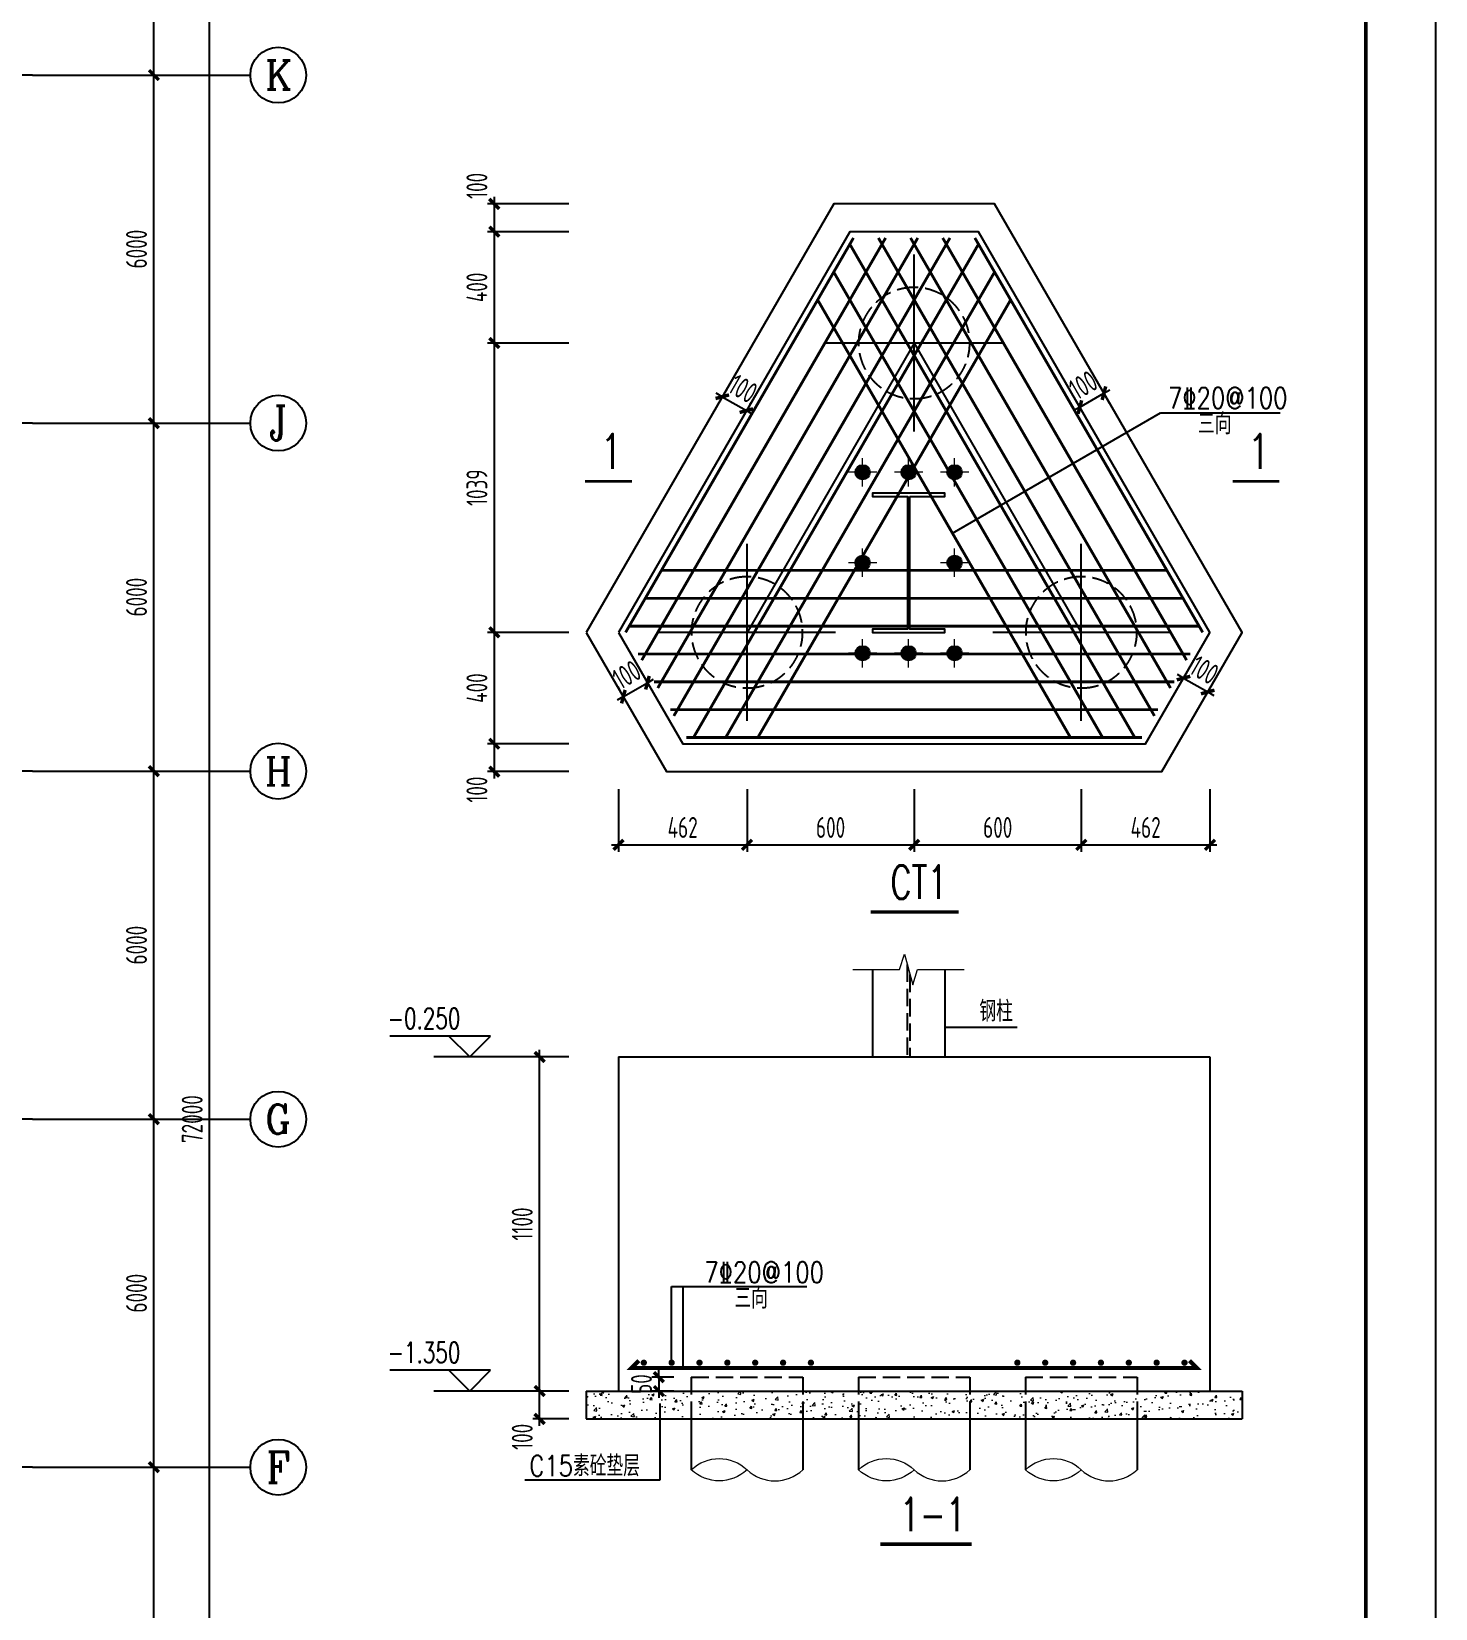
# Model space of a CAD drawing. Extents: x -1389621 to 57380, y -92505 to 283644.
# Drawn here: x -1341222 to -1317031, y 194682 to 221868 of the extents above; entities that cross this region are included whole.
import ezdxf
from ezdxf.enums import TextEntityAlignment as Align

# ---------------------------------------------------------------- set-up
doc = ezdxf.new("R2010")
doc.units = 0
doc.header["$LTSCALE"] = 100
doc.header["$MEASUREMENT"] = 0
for name, pattern in [('CENTERX2', [101.6, 63.5, -12.7, 12.7, -12.7]), ('DASH', [0.35, 0.25, -0.1]), ('DOTE', [2.42, 2, -0.2, 0.02, -0.2])]:
    doc.linetypes.add(name, pattern=pattern)
doc.layers.get('0').update_dxf_attribs({"linetype": 'CONTINUOUS'})
doc.layers.get('Defpoints').update_dxf_attribs({"linetype": 'CONTINUOUS'})
for name, color, linetype in [('11000', 4, 'CONTINUOUS'), ('AXIS', 3, 'CONTINUOUS'), ('AXIS_TEXT', 7, 'CONTINUOUS'), ('BORDER', 7, 'CONTINUOUS'), ('DIM', 3, 'CONTINUOUS'), ('DIM_ELEV', 3, 'CONTINUOUS'), ('DOTE', 1, 'DOTE'), ('REIN', 1, 'CONTINUOUS'), ('单桩', 6, 'CONTINUOUS'), ('承台', 2, 'CONTINUOUS'), ('柱子', 3, 'CONTINUOUS'), ('零厚板', 7, 'CONTINUOUS')]:
    doc.layers.add(name, color=color, linetype=linetype)
for name, color, linetype, lineweight in [('HATCH', 254, 'CONTINUOUS', 0), ('PUB_TEXT', 7, 'CONTINUOUS', 15), ('REINL', 1, 'CONTINUOUS', 0), ('THIN', 7, 'CONTINUOUS', 0), ('轴线', 1, 'CENTERX2', 13)]:
    doc.layers.add(name, color=color, linetype=linetype, lineweight=lineweight)
doc.styles.add('_HZTXT', font='txt.shx', dxfattribs={"width": 0.7, "bigfont": 'HZTXT.shx'})
doc.styles.add('_TCH_AXIS', font='COMPLEX', dxfattribs={"bigfont": 'GBCBIG'})
doc.styles.add('_TCH_DIM', font='SIMPLEX', dxfattribs={"bigfont": 'GBCBIG'})
doc.styles.add('_TXT', font='SIMPLEX.shx', dxfattribs={"width": 0.6})
doc.styles.add('COMPLEX', font='COMPLEX')
doc.styles.add('DIM_FONT', font='SIMPLEX', dxfattribs={"width": 0.7, "bigfont": 'GBCBIG'})
doc.styles.add('TSSD_Dimension', font='tssdeng.shx', dxfattribs={"width": 0.7, "bigfont": 'hztxt.shx'})
doc.dimstyles.new('TSSD_100_100', dxfattribs={"dimtxt": 300, "dimasz": 100, "dimexe": 100, "dimexo": 250, "dimgap": 100, "dimtad": 1, "dimdec": 0, "dimzin": 0, "dimdsep": 46, "dimtxsty": 'TSSD_Dimension', "dimblk": 'ARCHTICK', "dimblk1": 'ARCHTICK', "dimblk2": 'ARCHTICK', "dimcen": 0, "dimdle": 100, "dimclrt": 7, "dimadec": 0, "dimazin": 0, "dimtfac": 1, "dimtdec": 0, "dimtix": 1, "dimtmove": 2, "dimatfit": 3, "dimfxl": 0, "dimtolj": 1, "dimtzin": 0, "dimarcsym": 0})
pattern_1 = [(50, (479583.35, -163183.62), (358.63009, -31.37607), [37.5, -412.5]), (355, (479583.35, -163183.6), (-69.37567, 376.09607), [30, -330]), (100.4514, (479613.24, -163186.23), (289.2547, 344.71977), [31.8701, -350.57106]), (46.1842, (479583.35, -163083.6), (533.62052, -82.7595), [56.25, -618.75]), (96.6356, (479627.8, -163090.5), (467.33135, 487.05894), [47.80514, -525.8565]), (351.1842, (479583.35, -163083.6), (467.331, 487.0593), [45, -495]), (21, (479633.35, -163108.62), (298.45353, -201.30945), [37.5, -412.5]), (326, (479633.35, -163108.6), (121.65767, 362.57502), [30, -330]), (71.4514, (479658.22, -163125.4), (420.11131, 161.26525), [31.8701, -350.57106]), (37.5, (479583.35, -163183.62), (6.079928, 166.446927), [0, -326, 0, -335, 0, -331.25]), (7.5, (479583.35, -163183.62), (131.53477, 197.205856), [0, -191, 0, -318.5, 0, -126.25]), (327.5, (479471.85, -163183.62), (266.911218, -11.277436), [0, -125, 0, -390, 0, -517.5]), (317.5, (479421.85, -163183.62), (291.59308, 50.05249), [0, -162.5, 0, -259, 0, -367.5])]

# ---------------------------------------------------------------- blocks, each defined once
blk = doc.blocks.new('_ArchTick')
at = {"color": 0, "linetype": 'ByBlock'}
blk.add_lwpolyline([(-0.71, -0.71, 0.5, 0.5, 0), (0.71, 0.71, 0.5, 0.5, 0)], format="xyseb", dxfattribs=at)
blk = doc.blocks.new('*D1340')
at = {"layer": 'Defpoints', "color": 0, "ltscale": 100}
for p in [(-1341207, 197117), (-1339114, 197117), (-1341207, 191117)]:
    blk.add_point(p, dxfattribs=at)
at = {"layer": 'DIM', "color": 0, "lineweight": -2, "ltscale": 100}
for p, q in [((-1340907, 197117), (-1338994, 197117)), ((-1339114, 190997), (-1339114, 197237)), ((-1340907, 191117), (-1338994, 191117))]:
    blk.add_line(p, q, dxfattribs=at)
at = {"layer": 'DIM', "color": 0, "lineweight": -2, "ltscale": 100, "xscale": 120, "yscale": 120, "zscale": 120}
for p, rotation in [((-1339114, 197117), 90), ((-1339114, 191117), 270)]:
    blk.add_blockref('_ArchTick', p, dxfattribs=dict(at, rotation=rotation))
at = {"layer": 'DIM', "color": 7, "ltscale": 100, "insert": (-1339414, 194117), "char_height": 360, "attachment_point": 5, "rotation": 90, "style": 'TSSD_Dimension'}
blk.add_mtext('\\A1;6000', dxfattribs=at)
blk = doc.blocks.new('*D1341')
at = {"layer": 'Defpoints', "color": 0, "ltscale": 100}
for p in [(-1341207, 203117), (-1339114, 203117), (-1341207, 197117)]:
    blk.add_point(p, dxfattribs=at)
at = {"layer": 'DIM', "color": 0, "lineweight": -2, "ltscale": 100}
for p, q in [((-1340907, 203117), (-1338994, 203117)), ((-1339114, 196997), (-1339114, 203237)), ((-1340907, 197117), (-1338994, 197117))]:
    blk.add_line(p, q, dxfattribs=at)
at = {"layer": 'DIM', "color": 0, "lineweight": -2, "ltscale": 100, "xscale": 120, "yscale": 120, "zscale": 120}
for p, rotation in [((-1339114, 203117), 90), ((-1339114, 197117), 270)]:
    blk.add_blockref('_ArchTick', p, dxfattribs=dict(at, rotation=rotation))
at = {"layer": 'DIM', "color": 7, "ltscale": 100, "insert": (-1339414, 200117), "char_height": 360, "attachment_point": 5, "rotation": 90, "style": 'TSSD_Dimension'}
blk.add_mtext('\\A1;6000', dxfattribs=at)
blk = doc.blocks.new('*D1342')
at = {"layer": 'Defpoints', "color": 0, "ltscale": 100}
for p in [(-1341207, 209117), (-1339114, 209117), (-1341207, 203117)]:
    blk.add_point(p, dxfattribs=at)
at = {"layer": 'DIM', "color": 0, "lineweight": -2, "ltscale": 100}
for p, q in [((-1340907, 209117), (-1338994, 209117)), ((-1339114, 202997), (-1339114, 209237)), ((-1340907, 203117), (-1338994, 203117))]:
    blk.add_line(p, q, dxfattribs=at)
at = {"layer": 'DIM', "color": 0, "lineweight": -2, "ltscale": 100, "xscale": 120, "yscale": 120, "zscale": 120}
for p, rotation in [((-1339114, 209117), 90), ((-1339114, 203117), 270)]:
    blk.add_blockref('_ArchTick', p, dxfattribs=dict(at, rotation=rotation))
at = {"layer": 'DIM', "color": 7, "ltscale": 100, "insert": (-1339414, 206117), "char_height": 360, "attachment_point": 5, "rotation": 90, "style": 'TSSD_Dimension'}
blk.add_mtext('\\A1;6000', dxfattribs=at)
blk = doc.blocks.new('*D1343')
at = {"layer": 'Defpoints', "color": 0, "ltscale": 100}
for p in [(-1341207, 215117), (-1339114, 215117), (-1341207, 209117)]:
    blk.add_point(p, dxfattribs=at)
at = {"layer": 'DIM', "color": 0, "lineweight": -2, "ltscale": 100}
for p, q in [((-1340907, 215117), (-1338994, 215117)), ((-1339114, 208997), (-1339114, 215237)), ((-1340907, 209117), (-1338994, 209117))]:
    blk.add_line(p, q, dxfattribs=at)
at = {"layer": 'DIM', "color": 0, "lineweight": -2, "ltscale": 100, "xscale": 120, "yscale": 120, "zscale": 120}
for p, rotation in [((-1339114, 215117), 90), ((-1339114, 209117), 270)]:
    blk.add_blockref('_ArchTick', p, dxfattribs=dict(at, rotation=rotation))
at = {"layer": 'DIM', "color": 7, "ltscale": 100, "insert": (-1339414, 212117), "char_height": 360, "attachment_point": 5, "rotation": 90, "style": 'TSSD_Dimension'}
blk.add_mtext('\\A1;6000', dxfattribs=at)
blk = doc.blocks.new('*D1344')
at = {"layer": 'Defpoints', "color": 0, "ltscale": 100}
for p in [(-1341207, 221117), (-1339114, 221117), (-1341207, 215117)]:
    blk.add_point(p, dxfattribs=at)
at = {"layer": 'DIM', "color": 0, "lineweight": -2, "ltscale": 100}
for p, q in [((-1340907, 221117), (-1338994, 221117)), ((-1339114, 214997), (-1339114, 221237)), ((-1340907, 215117), (-1338994, 215117))]:
    blk.add_line(p, q, dxfattribs=at)
at = {"layer": 'DIM', "color": 0, "lineweight": -2, "ltscale": 100, "xscale": 120, "yscale": 120, "zscale": 120}
for p, rotation in [((-1339114, 221117), 90), ((-1339114, 215117), 270)]:
    blk.add_blockref('_ArchTick', p, dxfattribs=dict(at, rotation=rotation))
at = {"layer": 'DIM', "color": 7, "ltscale": 100, "insert": (-1339414, 218117), "char_height": 360, "attachment_point": 5, "rotation": 90, "style": 'TSSD_Dimension'}
blk.add_mtext('\\A1;6000', dxfattribs=at)
blk = doc.blocks.new('*D1345')
at = {"layer": 'Defpoints', "color": 0, "ltscale": 100}
for p in [(-1341207, 227117), (-1339114, 227117), (-1341207, 221117)]:
    blk.add_point(p, dxfattribs=at)
at = {"layer": 'DIM', "color": 0, "lineweight": -2, "ltscale": 100}
for p, q in [((-1340907, 227117), (-1338994, 227117)), ((-1339114, 220997), (-1339114, 227237)), ((-1340907, 221117), (-1338994, 221117))]:
    blk.add_line(p, q, dxfattribs=at)
at = {"layer": 'DIM', "color": 0, "lineweight": -2, "ltscale": 100, "xscale": 120, "yscale": 120, "zscale": 120}
for p, rotation in [((-1339114, 227117), 90), ((-1339114, 221117), 270)]:
    blk.add_blockref('_ArchTick', p, dxfattribs=dict(at, rotation=rotation))
at = {"layer": 'DIM', "color": 7, "ltscale": 100, "insert": (-1339414, 224117), "char_height": 360, "attachment_point": 5, "rotation": 90, "style": 'TSSD_Dimension'}
blk.add_mtext('\\A1;6000', dxfattribs=at)
blk = doc.blocks.new('*D1348')
at = {"layer": 'Defpoints', "color": 0, "ltscale": 100}
for p in [(-1341447, 239117), (-1338154, 239117), (-1341447, 167117)]:
    blk.add_point(p, dxfattribs=at)
at = {"layer": 'DIM', "color": 0, "lineweight": -2, "ltscale": 100}
for p, q in [((-1341147, 239117), (-1338034, 239117)), ((-1338154, 166997), (-1338154, 239237)), ((-1341147, 167117), (-1338034, 167117))]:
    blk.add_line(p, q, dxfattribs=at)
at = {"layer": 'DIM', "color": 0, "lineweight": -2, "ltscale": 100, "xscale": 120, "yscale": 120, "zscale": 120}
for p, rotation in [((-1338154, 239117), 90), ((-1338154, 167117), 270)]:
    blk.add_blockref('_ArchTick', p, dxfattribs=dict(at, rotation=rotation))
at = {"layer": 'DIM', "color": 7, "ltscale": 100, "insert": (-1338454, 203117), "char_height": 360, "attachment_point": 5, "rotation": 90, "style": 'TSSD_Dimension'}
blk.add_mtext('\\A1;72000', dxfattribs=at)
blk = doc.blocks.new('_AXISO')
blk.add_circle((0, 0), 0.5)
at = {"layer": 'AXIS_TEXT', "style": 'COMPLEX', "width": 1.041667}
blk.add_attdef('A', text='', height=0.56, dxfattribs=at).set_placement((-0.25, -0.28), (0.25, -0.28), align=Align.FIT)
blk = doc.blocks.new('*D1242')
at = {"layer": 'Defpoints', "color": 0, "ltscale": 100}
for p in [(-476733, 176308), (-478053, 174708), (-476733, 174708)]:
    blk.add_point(p, dxfattribs=at)
at = {"layer": 'DIM', "color": 0, "lineweight": -2, "ltscale": 100}
for p, q in [((-476983, 176308), (-478153, 176308)), ((-478053, 176408), (-478053, 174608)), ((-476983, 174708), (-478153, 174708))]:
    blk.add_line(p, q, dxfattribs=at)
at = {"layer": 'DIM', "color": 0, "lineweight": -2, "ltscale": 100, "xscale": 100, "yscale": 100, "zscale": 100}
for p, rotation in [((-478053, 176308), 90), ((-478053, 174708), 270)]:
    blk.add_blockref('_ArchTick', p, dxfattribs=dict(at, rotation=rotation))
at = {"layer": 'DIM', "color": 7, "ltscale": 100, "insert": (-478303, 175508), "char_height": 300, "attachment_point": 5, "rotation": 90, "style": 'TSSD_Dimension'}
blk.add_mtext('\\A1;400', dxfattribs=at)
blk = doc.blocks.new('*D1243')
at = {"layer": 'Defpoints', "color": 0, "ltscale": 100}
for p in [(-476733, 174708), (-478053, 174308), (-476733, 174308)]:
    blk.add_point(p, dxfattribs=at)
at = {"layer": 'DIM', "color": 0, "lineweight": -2, "ltscale": 100}
for p, q in [((-476983, 174708), (-478153, 174708)), ((-478053, 174808), (-478053, 174208)), ((-476983, 174308), (-478153, 174308))]:
    blk.add_line(p, q, dxfattribs=at)
at = {"layer": 'DIM', "color": 0, "lineweight": -2, "ltscale": 100, "xscale": 100, "yscale": 100, "zscale": 100}
for p, rotation in [((-478053, 174708), 90), ((-478053, 174308), 270)]:
    blk.add_blockref('_ArchTick', p, dxfattribs=dict(at, rotation=rotation))
at = {"layer": 'DIM', "color": 7, "ltscale": 100, "insert": (-478303, 174050), "char_height": 300, "attachment_point": 5, "rotation": 90, "style": 'TSSD_Dimension'}
blk.add_mtext('\\A1;100', dxfattribs=at)
blk = doc.blocks.new('*D1244')
at = {"layer": 'Defpoints', "color": 0, "ltscale": 100}
for p in [(-476733, 182465), (-478053, 182065), (-476733, 182065)]:
    blk.add_point(p, dxfattribs=at)
at = {"layer": 'DIM', "color": 0, "lineweight": -2, "ltscale": 100}
for p, q in [((-476983, 182465), (-478153, 182465)), ((-478053, 182565), (-478053, 181965)), ((-476983, 182065), (-478153, 182065))]:
    blk.add_line(p, q, dxfattribs=at)
at = {"layer": 'DIM', "color": 0, "lineweight": -2, "ltscale": 100, "xscale": 100, "yscale": 100, "zscale": 100}
for p, rotation in [((-478053, 182465), 90), ((-478053, 182065), 270)]:
    blk.add_blockref('_ArchTick', p, dxfattribs=dict(at, rotation=rotation))
at = {"layer": 'DIM', "color": 7, "ltscale": 100, "insert": (-478303, 182723), "char_height": 300, "attachment_point": 5, "rotation": 90, "style": 'TSSD_Dimension'}
blk.add_mtext('\\A1;100', dxfattribs=at)
blk = doc.blocks.new('*D1245')
at = {"layer": 'Defpoints', "color": 0, "ltscale": 100}
for p in [(-476733, 182065), (-478053, 180465), (-476733, 180465)]:
    blk.add_point(p, dxfattribs=at)
at = {"layer": 'DIM', "color": 0, "lineweight": -2, "ltscale": 100}
for p, q in [((-478053, 182165), (-478053, 180365)), ((-476983, 182065), (-478153, 182065)), ((-476983, 180465), (-478153, 180465))]:
    blk.add_line(p, q, dxfattribs=at)
at = {"layer": 'DIM', "color": 0, "lineweight": -2, "ltscale": 100, "xscale": 100, "yscale": 100, "zscale": 100}
for p, rotation in [((-478053, 182065), 90), ((-478053, 180465), 270)]:
    blk.add_blockref('_ArchTick', p, dxfattribs=dict(at, rotation=rotation))
at = {"layer": 'DIM', "color": 7, "ltscale": 100, "insert": (-478303, 181265), "char_height": 300, "attachment_point": 5, "rotation": 90, "style": 'TSSD_Dimension'}
blk.add_mtext('\\A1;400', dxfattribs=at)
blk = doc.blocks.new('*D1246')
at = {"layer": 'Defpoints', "color": 0, "ltscale": 100}
for p in [(-476733, 180465), (-478053, 176308), (-476733, 176308)]:
    blk.add_point(p, dxfattribs=at)
at = {"layer": 'DIM', "color": 0, "lineweight": -2, "ltscale": 100}
for p, q in [((-478053, 180565), (-478053, 176208)), ((-476983, 180465), (-478153, 180465)), ((-476983, 176308), (-478153, 176308))]:
    blk.add_line(p, q, dxfattribs=at)
at = {"layer": 'DIM', "color": 0, "lineweight": -2, "ltscale": 100, "xscale": 100, "yscale": 100, "zscale": 100}
for p, rotation in [((-478053, 180465), 90), ((-478053, 176308), 270)]:
    blk.add_blockref('_ArchTick', p, dxfattribs=dict(at, rotation=rotation))
at = {"layer": 'DIM', "color": 7, "ltscale": 100, "insert": (-478303, 178387), "char_height": 300, "attachment_point": 5, "rotation": 90, "style": 'TSSD_Dimension'}
blk.add_mtext('\\A1;1039', dxfattribs=at)
blk = doc.blocks.new('*D1247')
at = {"layer": 'Defpoints', "color": 0, "ltscale": 100}
for p in [(-474424, 174308), (-472024, 174308), (-472024, 173256)]:
    blk.add_point(p, dxfattribs=at)
at = {"layer": 'DIM', "color": 0, "lineweight": -2, "ltscale": 100}
for p, q in [((-474424, 174058), (-474424, 173156)), ((-472024, 174058), (-472024, 173156)), ((-474524, 173256), (-471924, 173256))]:
    blk.add_line(p, q, dxfattribs=at)
at = {"layer": 'DIM', "color": 0, "lineweight": -2, "ltscale": 100, "xscale": 100, "yscale": 100, "zscale": 100, "rotation": 180}
blk.add_blockref('_ArchTick', (-474424, 173256), dxfattribs=at)
at = {"layer": 'DIM', "color": 0, "lineweight": -2, "ltscale": 100, "xscale": 100, "yscale": 100, "zscale": 100}
blk.add_blockref('_ArchTick', (-472024, 173256), dxfattribs=at)
at = {"layer": 'DIM', "color": 7, "ltscale": 100, "insert": (-473224, 173506), "char_height": 300, "attachment_point": 5, "style": 'TSSD_Dimension'}
blk.add_mtext('\\A1;600', dxfattribs=at)
blk = doc.blocks.new('*D1248')
at = {"layer": 'Defpoints', "color": 0, "ltscale": 100}
for p in [(-472024, 174308), (-469624, 174308), (-469624, 173256)]:
    blk.add_point(p, dxfattribs=at)
at = {"layer": 'DIM', "color": 0, "lineweight": -2, "ltscale": 100}
for p, q in [((-472024, 174058), (-472024, 173156)), ((-469624, 174058), (-469624, 173156)), ((-472124, 173256), (-469524, 173256))]:
    blk.add_line(p, q, dxfattribs=at)
at = {"layer": 'DIM', "color": 0, "lineweight": -2, "ltscale": 100, "xscale": 100, "yscale": 100, "zscale": 100, "rotation": 180}
blk.add_blockref('_ArchTick', (-472024, 173256), dxfattribs=at)
at = {"layer": 'DIM', "color": 0, "lineweight": -2, "ltscale": 100, "xscale": 100, "yscale": 100, "zscale": 100}
blk.add_blockref('_ArchTick', (-469624, 173256), dxfattribs=at)
at = {"layer": 'DIM', "color": 7, "ltscale": 100, "insert": (-470824, 173506), "char_height": 300, "attachment_point": 5, "style": 'TSSD_Dimension'}
blk.add_mtext('\\A1;600', dxfattribs=at)
blk = doc.blocks.new('*D1249')
at = {"layer": 'Defpoints', "color": 0, "ltscale": 100}
for p in [(-476271, 174308), (-474424, 174308), (-474424, 173256)]:
    blk.add_point(p, dxfattribs=at)
at = {"layer": 'DIM', "color": 0, "lineweight": -2, "ltscale": 100}
for p, q in [((-476271, 174058), (-476271, 173156)), ((-474424, 174058), (-474424, 173156)), ((-476371, 173256), (-474324, 173256))]:
    blk.add_line(p, q, dxfattribs=at)
at = {"layer": 'DIM', "color": 0, "lineweight": -2, "ltscale": 100, "xscale": 100, "yscale": 100, "zscale": 100, "rotation": 180}
blk.add_blockref('_ArchTick', (-476271, 173256), dxfattribs=at)
at = {"layer": 'DIM', "color": 0, "lineweight": -2, "ltscale": 100, "xscale": 100, "yscale": 100, "zscale": 100}
blk.add_blockref('_ArchTick', (-474424, 173256), dxfattribs=at)
at = {"layer": 'DIM', "color": 7, "ltscale": 100, "insert": (-475348, 173506), "char_height": 300, "attachment_point": 5, "style": 'TSSD_Dimension'}
blk.add_mtext('\\A1;462', dxfattribs=at)
blk = doc.blocks.new('*D1250')
at = {"layer": 'Defpoints', "color": 0, "ltscale": 100}
for p in [(-469624, 174308), (-467776, 174308), (-467776, 173256)]:
    blk.add_point(p, dxfattribs=at)
at = {"layer": 'DIM', "color": 0, "lineweight": -2, "ltscale": 100}
for p, q in [((-469624, 174058), (-469624, 173156)), ((-467776, 174058), (-467776, 173156)), ((-469724, 173256), (-467676, 173256))]:
    blk.add_line(p, q, dxfattribs=at)
at = {"layer": 'DIM', "color": 0, "lineweight": -2, "ltscale": 100, "xscale": 100, "yscale": 100, "zscale": 100, "rotation": 180}
blk.add_blockref('_ArchTick', (-469624, 173256), dxfattribs=at)
at = {"layer": 'DIM', "color": 0, "lineweight": -2, "ltscale": 100, "xscale": 100, "yscale": 100, "zscale": 100}
blk.add_blockref('_ArchTick', (-467776, 173256), dxfattribs=at)
at = {"layer": 'DIM', "color": 7, "ltscale": 100, "insert": (-468700, 173506), "char_height": 300, "attachment_point": 5, "style": 'TSSD_Dimension'}
blk.add_mtext('\\A1;462', dxfattribs=at)
blk = doc.blocks.new('*D1251')
at = {"layer": 'Defpoints', "color": 0, "ltscale": 100}
for p in [(-475854, 175585), (-475810, 175508), (-476156, 175308)]:
    blk.add_point(p, dxfattribs=at)
at = {"layer": 'DIM', "color": 0, "lineweight": -2, "ltscale": 100}
for p, q in [((-476200, 175385), (-475854, 175585)), ((-475935, 175725), (-475904, 175671)), ((-475854, 175585), (-475767, 175635)), ((-476200, 175385), (-476287, 175335)), ((-476281, 175525), (-476250, 175471))]:
    blk.add_line(p, q, dxfattribs=at)
at = {"layer": 'DIM', "color": 0, "lineweight": -2, "ltscale": 100, "xscale": 100, "yscale": 100, "zscale": 100}
for p, rotation in [((-475854, 175585), 209.9999999999921), ((-476200, 175385), 29.99999999999214)]:
    blk.add_blockref('_ArchTick', p, dxfattribs=dict(at, rotation=rotation))
at = {"layer": 'DIM', "color": 7, "ltscale": 100, "insert": (-476152, 175701), "char_height": 300, "attachment_point": 5, "rotation": 30, "style": 'TSSD_Dimension'}
blk.add_mtext('\\A1;100', dxfattribs=at)
blk = doc.blocks.new('*D1252')
at = {"layer": 'Defpoints', "color": 0, "ltscale": 100}
for p in [(-468238, 175508), (-467809, 175452), (-467892, 175308)]:
    blk.add_point(p, dxfattribs=at)
at = {"layer": 'DIM', "color": 0, "lineweight": -2, "ltscale": 100}
for p, q in [((-468156, 175652), (-468242, 175702)), ((-468156, 175652), (-467809, 175452)), ((-468113, 175725), (-468106, 175738)), ((-467809, 175452), (-467723, 175402)), ((-467767, 175525), (-467759, 175538))]:
    blk.add_line(p, q, dxfattribs=at)
at = {"layer": 'DIM', "color": 0, "lineweight": -2, "ltscale": 100, "xscale": 100, "yscale": 100, "zscale": 100}
for p, rotation in [((-468156, 175652), 330.0000000000932), ((-467809, 175452), 150.0000000000932)]:
    blk.add_blockref('_ArchTick', p, dxfattribs=dict(at, rotation=rotation))
at = {"layer": 'DIM', "color": 7, "ltscale": 100, "insert": (-467857, 175768), "char_height": 300, "attachment_point": 5, "rotation": 330, "style": 'TSSD_Dimension'}
blk.add_mtext('\\A1;100', dxfattribs=at)
blk = doc.blocks.new('*D1253')
at = {"layer": 'Defpoints', "color": 0, "ltscale": 100}
for p in [(-469299, 179745), (-469092, 179387), (-469438, 179187)]:
    blk.add_point(p, dxfattribs=at)
at = {"layer": 'DIM', "color": 0, "lineweight": -2, "ltscale": 100}
for p, q in [((-469645, 179545), (-469299, 179745)), ((-469217, 179603), (-469349, 179832)), ((-469299, 179745), (-469212, 179795)), ((-469645, 179545), (-469732, 179495)), ((-469563, 179403), (-469695, 179632))]:
    blk.add_line(p, q, dxfattribs=at)
at = {"layer": 'DIM', "color": 0, "lineweight": -2, "ltscale": 100, "xscale": 100, "yscale": 100, "zscale": 100}
for p, rotation in [((-469645, 179545), 29.9999999999999), ((-469299, 179745), 209.9999999999999)]:
    blk.add_blockref('_ArchTick', p, dxfattribs=dict(at, rotation=rotation))
at = {"layer": 'DIM', "color": 7, "ltscale": 100, "insert": (-469597, 179862), "char_height": 300, "attachment_point": 5, "rotation": 30, "style": 'TSSD_Dimension'}
blk.add_mtext('\\A1;100', dxfattribs=at)
blk = doc.blocks.new('*D1254')
at = {"layer": 'Defpoints', "color": 0, "ltscale": 100}
for p in [(-474836, 179595), (-474433, 179494), (-474489, 179395)]:
    blk.add_point(p, dxfattribs=at)
at = {"layer": 'DIM', "color": 0, "lineweight": -2, "ltscale": 100}
for p, q in [((-474779, 179694), (-474866, 179744)), ((-474779, 179694), (-474433, 179494)), ((-474711, 179812), (-474729, 179780)), ((-474433, 179494), (-474346, 179444)), ((-474364, 179612), (-474383, 179580))]:
    blk.add_line(p, q, dxfattribs=at)
at = {"layer": 'DIM', "color": 0, "lineweight": -2, "ltscale": 100, "xscale": 100, "yscale": 100, "zscale": 100}
for p, rotation in [((-474779, 179694), 330.0000000000001), ((-474433, 179494), 150.0000000000001)]:
    blk.add_blockref('_ArchTick', p, dxfattribs=dict(at, rotation=rotation))
at = {"layer": 'DIM', "color": 7, "ltscale": 100, "insert": (-474481, 179810), "char_height": 300, "attachment_point": 5, "rotation": 330, "style": 'TSSD_Dimension'}
blk.add_mtext('\\A1;100', dxfattribs=at)
blk = doc.blocks.new('*D1255')
at = {"layer": 'Defpoints', "color": 0, "ltscale": 100}
for p in [(-477402, 165409), (-476733, 165409), (-476733, 165009)]:
    blk.add_point(p, dxfattribs=at)
at = {"layer": 'DIM', "color": 0, "lineweight": -2, "ltscale": 100}
for p, q in [((-476983, 165409), (-477502, 165409)), ((-477402, 164909), (-477402, 165509)), ((-476983, 165009), (-477502, 165009))]:
    blk.add_line(p, q, dxfattribs=at)
at = {"layer": 'DIM', "color": 0, "lineweight": -2, "ltscale": 100, "xscale": 100, "yscale": 100, "zscale": 100}
for p, rotation in [((-477402, 165409), 90), ((-477402, 165009), 270)]:
    blk.add_blockref('_ArchTick', p, dxfattribs=dict(at, rotation=rotation))
at = {"layer": 'DIM', "color": 7, "ltscale": 100, "insert": (-477652, 164751), "char_height": 300, "attachment_point": 5, "rotation": 90, "style": 'TSSD_Dimension'}
blk.add_mtext('\\A1;100', dxfattribs=at)
blk = doc.blocks.new('*D1256')
at = {"layer": 'Defpoints', "color": 0, "ltscale": 100}
for p in [(-477402, 170209), (-476733, 170209), (-476733, 165409)]:
    blk.add_point(p, dxfattribs=at)
at = {"layer": 'DIM', "color": 0, "lineweight": -2, "ltscale": 100}
for p, q in [((-476983, 170209), (-477502, 170209)), ((-477402, 165309), (-477402, 170309)), ((-476983, 165409), (-477502, 165409))]:
    blk.add_line(p, q, dxfattribs=at)
at = {"layer": 'DIM', "color": 0, "lineweight": -2, "ltscale": 100, "xscale": 100, "yscale": 100, "zscale": 100}
for p, rotation in [((-477402, 170209), 90), ((-477402, 165409), 270)]:
    blk.add_blockref('_ArchTick', p, dxfattribs=dict(at, rotation=rotation))
at = {"layer": 'DIM', "color": 7, "ltscale": 100, "insert": (-477652, 167809), "char_height": 300, "attachment_point": 5, "rotation": 90, "style": 'TSSD_Dimension'}
blk.add_mtext('\\A1;1100', dxfattribs=at)
blk = doc.blocks.new('*D1257')
at = {"layer": 'Defpoints', "color": 0, "ltscale": 100}
for p in [(-475690, 165409), (-475224, 165609), (-475224, 165409)]:
    blk.add_point(p, dxfattribs=at)
at = {"layer": 'DIM', "color": 0, "lineweight": -2, "ltscale": 100}
for p, q in [((-475690, 165609), (-475690, 165709)), ((-475474, 165609), (-475790, 165609)), ((-475474, 165409), (-475790, 165409)), ((-475690, 165609), (-475690, 165409)), ((-475690, 165409), (-475690, 165309))]:
    blk.add_line(p, q, dxfattribs=at)
at = {"layer": 'DIM', "color": 0, "lineweight": -2, "ltscale": 100, "xscale": 100, "yscale": 100, "zscale": 100}
for p, rotation in [((-475690, 165609), 270), ((-475690, 165409), 90)]:
    blk.add_blockref('_ArchTick', p, dxfattribs=dict(at, rotation=rotation))
at = {"layer": 'DIM', "color": 7, "ltscale": 100, "insert": (-475940, 165509), "char_height": 300, "attachment_point": 5, "rotation": 90, "style": 'TSSD_Dimension'}
blk.add_mtext('\\A1;50', dxfattribs=at)
blk = doc.blocks.new('A$C24C535D4')
h = blk.add_hatch(color=256)
edge = h.paths.add_edge_path()
edge.add_arc((6819.4, 15424.8), 104, 0, 360)
h = blk.add_hatch(color=256)
edge = h.paths.add_edge_path()
edge.add_arc((7479.4, 15424.8), 104, 0, 360)
h = blk.add_hatch(color=256)
edge = h.paths.add_edge_path()
edge.add_arc((8139.4, 15424.8), 104, 0, 360)
h = blk.add_hatch(color=256)
edge = h.paths.add_edge_path()
edge.add_arc((6819.4, 14124.8), 104, 0, 360)
h = blk.add_hatch(color=256)
edge = h.paths.add_edge_path()
edge.add_arc((8139.4, 14124.8), 104, 0, 360)
h = blk.add_hatch(color=256)
edge = h.paths.add_edge_path()
edge.add_arc((6819.4, 12824.8), 104, 0, 360)
h = blk.add_hatch(color=256)
edge = h.paths.add_edge_path()
edge.add_arc((7479.4, 12824.8), 104, 0, 360)
h = blk.add_hatch(color=256)
edge = h.paths.add_edge_path()
edge.add_arc((8139.4, 12824.8), 104, 0, 360)
at = {"layer": 'HATCH', "ltscale": 100}
h = blk.add_hatch(dxfattribs=at)
h.set_pattern_fill('CONCRETE', color=256, scale=50, style=0)
h.set_pattern_definition(pattern_1)
h.paths.add_polyline_path([(4359.4, 2225.4), (2850, 2225.4), (2850, 1825.4), (4359.4, 1825.4)])
h.paths.add_polyline_path([(3418.6, 2113.1), (3418.6, 2537.7), (3868.6, 2537.7), (3868.6, 2113.1)], flags=9)
h = blk.add_hatch(dxfattribs=at)
h.set_pattern_fill('CONCRETE', color=256, scale=50, style=0)
h.set_pattern_definition(pattern_1)
h.paths.add_polyline_path([(5959.4, 2225.4), (4359.4, 2225.4), (4359.4, 1825.4), (5959.4, 1825.4)])
h = blk.add_hatch(dxfattribs=at)
h.set_pattern_fill('CONCRETE', color=256, scale=50, style=0)
h.set_pattern_definition(pattern_1)
h.paths.add_polyline_path([(6759.4, 2225.4), (5959.4, 2225.4), (5959.4, 1825.4), (6759.4, 1825.4)])
h = blk.add_hatch(dxfattribs=at)
h.set_pattern_fill('CONCRETE', color=256, scale=50, style=0)
h.set_pattern_definition(pattern_1)
h.paths.add_polyline_path([(8359.4, 2225.4), (6759.4, 2225.4), (6759.4, 1825.4), (8359.4, 1825.4)])
h = blk.add_hatch(dxfattribs=at)
h.set_pattern_fill('CONCRETE', color=256, scale=50, style=0)
h.set_pattern_definition(pattern_1)
h.paths.add_polyline_path([(9159.4, 2225.4), (8359.4, 2225.4), (8359.4, 1825.4), (9159.4, 1825.4)])
h = blk.add_hatch(dxfattribs=at)
h.set_pattern_fill('CONCRETE', color=256, scale=50, style=0)
h.set_pattern_definition(pattern_1)
h.paths.add_polyline_path([(10759.4, 2225.4), (9159.4, 2225.4), (9159.4, 1825.4), (10759.4, 1825.4)])
h = blk.add_hatch(dxfattribs=at)
h.set_pattern_fill('CONCRETE', color=256, scale=50, style=0)
h.set_pattern_definition(pattern_1)
h.paths.add_polyline_path([(12268.8, 2225.4), (10759.4, 2225.4), (10759.4, 1825.4), (12268.8, 1825.4)])
at = {"ltscale": 100}
for p, q in [((8107.9, 14551.7), (11098.1, 16278.1)), ((11098.1, 16278.1), (12816.1, 16278.1)), ((6959.4, 8281.2), (6959.4, 7025.4)), ((7999.4, 8281.2), (7999.4, 7025.4)), ((3311.9, 7025.4), (3311.9, 2225.4)), ((3311.9, 7025.4), (11806.9, 7025.4)), ((11806.9, 7025.4), (11806.9, 2225.4)), ((2850, 2225.4), (2850, 1825.4)), ((2850, 2225.4), (12268.8, 2225.4)), ((3911, 947.4), (3911, 2048.3)), ((12268.8, 2225.4), (12268.8, 1825.4)), ((2850, 1825.4), (12268.8, 1825.4)), ((4359.4, 1825.4), (4359.4, 1094.6)), ((5959.4, 1825.4), (5959.4, 1094.6)), ((6759.4, 1825.4), (6759.4, 1094.6)), ((8359.4, 1825.4), (8359.4, 1094.6)), ((9159.4, 1825.4), (9159.4, 1094.6)), ((10759.4, 1825.4), (10759.4, 1094.6))]:
    blk.add_line(p, q, dxfattribs=at)
at = {"linetype": 'DASH', "ltscale": 10}
for p, q in [((7459.4, 8354.5), (7459.4, 7025.4)), ((7499.4, 8207.8), (7499.4, 7025.4)), ((4359.4, 2425.4), (5959.4, 2425.4)), ((4359.4, 2425.4), (4359.4, 1825.4)), ((5959.4, 2425.4), (5959.4, 1825.4)), ((6759.4, 2425.4), (8359.4, 2425.4)), ((6759.4, 2425.4), (6759.4, 1825.4)), ((8359.4, 2425.4), (8359.4, 1825.4)), ((9159.4, 2425.4), (10759.4, 2425.4)), ((9159.4, 2425.4), (9159.4, 1825.4)), ((10759.4, 2425.4), (10759.4, 1825.4))]:
    blk.add_line(p, q, dxfattribs=at)
blk.add_line((7999.4, 7453.2), (9038.3, 7453.2))
at = {"color": 7}
for p, q in [((4077, 3728.6), (6016.8, 3728.6)), ((1971.1, 947.4), (3911, 947.4))]:
    blk.add_line(p, q, dxfattribs=at)
at = {"layer": '11000'}
for centre in [(6819.4, 15424.8), (7479.4, 15424.8), (8139.4, 15424.8), (6819.4, 14124.8), (8139.4, 14124.8), (6819.4, 12824.8), (7479.4, 12824.8), (8139.4, 12824.8)]:
    blk.add_circle(centre, 104, dxfattribs=at)
at = {"layer": 'DIM_ELEV'}
for p, q in [((1476.6, 7325.2), (30, 7325.2)), ((1176.9, 7025.4), (877.1, 7325.2)), ((1176.9, 7025.4), (1476.6, 7325.2)), ((2081.2, 7025.4), (663.4, 7025.4)), ((1476.6, 2525.2), (30, 2525.2)), ((1176.9, 2225.4), (877.1, 2525.2)), ((1176.9, 2225.4), (1476.6, 2525.2)), ((2081.2, 2225.4), (663.4, 2225.4))]:
    blk.add_line(p, q, dxfattribs=at)
at = {"layer": 'PUB_TEXT'}
for points, const_width in [([(3506.1, 15295.1), (2833.3, 15295.1)], 40), ([(12804.4, 15295.1), (12131.6, 15295.1)], 40), ([(6934.1, 9108.5), (8197, 9108.5)], 50), ([(7072.3, 25), (8386.2, 25)], 50)]:
    blk.add_lwpolyline(points, dxfattribs=dict(at, const_width=const_width))
at = {"layer": 'REIN', "const_width": 40}
for points in [[(3415.8, 13124.8), (6687.6, 18791.7)], [(3646.8, 12724.8), (7149.5, 18791.7)], [(3877.7, 12324.8), (7611.4, 18791.7)], [(4108.6, 11924.8), (8073.3, 18791.7)], [(7045.6, 18791.7), (11010.2, 11924.8)], [(7507.5, 18791.7), (11241.1, 12324.8)], [(7969.3, 18791.7), (11472.1, 12724.8)], [(8431.2, 18791.7), (11703, 13124.8)], [(4391.5, 11614.8), (8483.2, 18701.7)], [(6635.7, 18701.7), (10727.3, 11614.8)], [(4853.4, 11614.8), (8714.1, 18301.7)], [(6404.7, 18301.7), (10265.4, 11614.8)], [(5315.3, 11614.8), (8945.1, 17901.7)], [(6173.8, 17901.7), (9803.5, 11614.8)], [(11189.2, 14014.8), (3929.7, 14014.8)], [(11420.1, 13614.8), (3698.7, 13614.8)], [(11651.1, 13214.8), (3467.8, 13214.8)], [(11524, 12814.8), (3594.8, 12814.8)], [(11293.1, 12414.8), (3825.7, 12414.8)], [(11062.2, 12014.8), (4056.7, 12014.8)], [(10831.2, 11614.8), (4287.6, 11614.8)]]:
    blk.add_lwpolyline(points, dxfattribs=at)
at = {"layer": 'REIN', "const_width": 45}
for points in [[(3654.5, 2632.4, 1), (3699.5, 2632.4, 1)], [(4054.5, 2632.4, 1), (4099.5, 2632.4, 1)], [(4454.5, 2632.4, 1), (4499.5, 2632.4, 1)], [(4854.5, 2632.4, 1), (4899.5, 2632.4, 1)], [(5254.5, 2632.4, 1), (5299.5, 2632.4, 1)], [(5654.5, 2632.4, 1), (5699.5, 2632.4, 1)], [(6054.5, 2632.4, 1), (6099.5, 2632.4, 1)], [(9063.9, 2632.4, -1), (9018.9, 2632.4, -1)], [(9463.9, 2632.4, -1), (9418.9, 2632.4, -1)], [(9863.9, 2632.4, -1), (9818.9, 2632.4, -1)], [(10263.9, 2632.4, -1), (10218.9, 2632.4, -1)], [(10663.9, 2632.4, -1), (10618.9, 2632.4, -1)], [(11063.9, 2632.4, -1), (11018.9, 2632.4, -1)], [(11463.9, 2632.4, -1), (11418.9, 2632.4, -1)]]:
    blk.add_lwpolyline(points, format="xyb", close=True, dxfattribs=at)
at = {"layer": 'REINL'}
blk.add_lwpolyline([(11513.9, 2661.5, 60, 60, 0), (11619.9, 2555.4, 60, 60, 0), (3498.4, 2555.4, 60, 60, 0), (3604.5, 2661.5, 60, 60, 0)], format="xyseb", dxfattribs=at)
at = {"layer": 'THIN', "ltscale": 100}
blk.add_lwpolyline([(6679.4, 8281.2), (7349.4, 8281.2), (7419.4, 8501.2), (7539.4, 8061.2), (7609.4, 8281.2), (8279.4, 8281.2)], dxfattribs=at)
at = {"layer": 'THIN'}
for points in [[(5159.4, 1094.6, -0.4), (4359.4, 1094.6, -0.4), (5159.4, 1094.6, 0.4), (5959.4, 1094.6, 0.4)], [(7559.4, 1094.6, -0.4), (6759.4, 1094.6, -0.4), (7559.4, 1094.6, 0.4), (8359.4, 1094.6, 0.4)], [(9959.4, 1094.6, -0.4), (9159.4, 1094.6, -0.4), (9959.4, 1094.6, 0.4), (10759.4, 1094.6, 0.4)]]:
    blk.add_lwpolyline(points, format="xyb", dxfattribs=at)
at = {"layer": '单桩'}
for p, q in [((7559.4, 16010.9), (7559.4, 18552.6)), ((7559.4, 17281.7), (5159.4, 13124.8)), ((8830.3, 17281.7), (6288.6, 17281.7)), ((7559.4, 17281.7), (9959.4, 13124.8)), ((5159.4, 11853.9), (5159.4, 14395.7)), ((9959.4, 11853.9), (9959.4, 14395.7)), ((6430.3, 13124.8), (3888.6, 13124.8)), ((11230.3, 13124.8), (8688.6, 13124.8))]:
    blk.add_line(p, q, dxfattribs=at)
at = {"layer": '单桩', "linetype": 'DASH', "ltscale": 10}
for points in [[(7559.4, 16482.9, -1), (7559.4, 18080.6, -1)], [(5159.4, 12325.9, -1), (5159.4, 13923.7, -1)], [(9959.4, 12325.9, -1), (9959.4, 13923.7, -1)]]:
    blk.add_lwpolyline(points, format="xyb", close=True, dxfattribs=at)
at = {"layer": '承台'}
for points in [[(2850, 13124.8), (4004.7, 11124.8), (11114.1, 11124.8), (12268.8, 13124.8), (8714.1, 19281.7), (6404.7, 19281.7)], [(3311.9, 13124.8), (4235.7, 11524.8), (10883.2, 11524.8), (11806.9, 13124.8), (8483.2, 18881.7), (6635.7, 18881.7)]]:
    blk.add_lwpolyline(points, close=True, dxfattribs=at)
at = {"layer": '柱子', "ltscale": 100}
blk.add_lwpolyline([(7495.4, 15076.8), (7999.4, 15076.8), (7999.4, 15124.8), (6959.4, 15124.8), (6959.4, 15076.8), (7463.4, 15076.8), (7463.4, 13172.8), (6959.4, 13172.8), (6959.4, 13124.8), (7999.4, 13124.8), (7999.4, 13172.8), (7495.4, 13172.8)], close=True, dxfattribs=at)
at = {"layer": '轴线'}
for p, q in [((7023.4, 15424.8), (6615.4, 15424.8)), ((6819.4, 15220.8), (6819.4, 15628.8)), ((7683.4, 15424.8), (7275.4, 15424.8)), ((7479.4, 15220.8), (7479.4, 15628.8)), ((8343.4, 15424.8), (7935.4, 15424.8)), ((8139.4, 15220.8), (8139.4, 15628.8)), ((6819.4, 13920.8), (6819.4, 14328.8)), ((8139.4, 13920.8), (8139.4, 14328.8)), ((7023.4, 14124.8), (6615.4, 14124.8)), ((8343.4, 14124.8), (7935.4, 14124.8)), ((6819.4, 12620.8), (6819.4, 13028.8)), ((7479.4, 12620.8), (7479.4, 13028.8)), ((8139.4, 12620.8), (8139.4, 13028.8)), ((7023.4, 12824.8), (6615.4, 12824.8)), ((7683.4, 12824.8), (7275.4, 12824.8)), ((8343.4, 12824.8), (7935.4, 12824.8))]:
    blk.add_line(p, q, dxfattribs=at)
at = {"layer": '零厚板'}
for p, q in [((4077, 2632.4), (4077, 3728.6)), ((4243, 2555.4), (4243, 3728.6))]:
    blk.add_line(p, q, dxfattribs=at)
at = {"style": 'DIM_FONT', "text_generation_flag": 4, "width": 0.8, "flags": 9}
for tag, p in [('XSIZE', (7559.4, 17281.7)), ('YSIZE', (7559.4, 17281.7)), ('XSIZE', (5159.4, 13124.8)), ('YSIZE', (5159.4, 13124.8)), ('XSIZE', (9959.4, 13124.8)), ('YSIZE', (9959.4, 13124.8))]:
    blk.add_attdef(tag, p, '', height=2.36, rotation=90, dxfattribs=at)
at = {"layer": 'PUB_TEXT'}
for s, height, style, width, p in [('7\x8420@100', 300, '_HZTXT', 0.8, (11202.8, 16342.5)), ('三向', 300, '_HZTXT', 0.8, (11635.8, 15970.5)), ('1', 500, '_TXT', 0.8, (3041.2, 15475.3)), ('1', 500, '_TXT', 0.8, (12339.4, 15475.3)), ('CT1', 480.02, '_HZTXT', 0.7, (7217.9, 9296.2)), ('-0.250', 297.26, '_TCH_DIM', 0.705882, (0, 7430.1)), ('钢柱', 300, '_HZTXT', 0.8, (8496.8, 7532)), ('7\x8420@100', 300, '_HZTXT', 0.8, (4545.4, 3782.3)), ('三向', 300, '_HZTXT', 0.8, (4978.4, 3410.3)), ('-1.350', 297.26, '_TCH_DIM', 0.705882, (0, 2630.1)), ('C15素砼垫层', 300, '_HZTXT', 0.8, (2034.1, 1001.1)), ('1-1', 480.02, '_HZTXT', 0.7, (7352.1, 212.7))]:
    blk.add_text(s, height=height, dxfattribs=dict(at, style=style, width=width)).set_placement(p)
at = {"layer": 'DIM', "ltscale": 100}
for base, p1, p2, picture, middle in [((1530, 18881.7), (2850, 19281.7), (2850, 18881.7), '*D1244', (1280, 19539.8)), ((1530, 11124.8), (2850, 11524.8), (2850, 11124.8), '*D1243', (1280, 10866.7)), ((2181.2, 2225.4), (2850, 1825.4), (2850, 2225.4), '*D1255', (1931.2, 1567.3))]:
    dim = blk.add_linear_dim(base=base, p1=p1, p2=p2, angle=90, text='100', dimstyle='TSSD_100_100', dxfattribs=at)
    dim.commit()
    dim.dimension.update_dxf_attribs({"geometry": picture, "text_midpoint": middle, "dimtype": 128, "insert": (479583.4, -163183.6)})
for base, p1, p2, text, picture, middle in [((1530, 17281.7), (2850, 18881.7), (2850, 17281.7), '400', '*D1245', (1280, 18081.7)), ((1530, 13124.8), (2850, 17281.7), (2850, 13124.8), '1039', '*D1246', (1280, 15203.3)), ((1530, 11524.8), (2850, 13124.8), (2850, 11524.8), '400', '*D1242', (1280, 12324.8)), ((2181.2, 7025.4), (2850, 2225.4), (2850, 7025.4), '1100', '*D1256', (1931.2, 4625.4)), ((3893.6, 2225.4), (4359.4, 2425.4), (4359.4, 2225.4), '50', '*D1257', (3643.6, 2325.4))]:
    dim = blk.add_linear_dim(base=base, p1=p1, p2=p2, angle=90, text=text, dimstyle='TSSD_100_100', dxfattribs=at)
    dim.commit()
    dim.dimension.update_dxf_attribs({"geometry": picture, "text_midpoint": middle, "insert": (479583.4, -163183.6)})
for p1, p2, distance, picture, middle in [((10145.1, 16003.3), (10491.5, 16203.3), 413.5, '*D1253', (9986.5, 16677.9)), ((4747.8, 16411.9), (5094.2, 16211.9), 113.3, '*D1254', (5102.6, 16626.5)), ((11345.1, 12324.8), (11691.5, 12124.8), 165.5, '*D1252', (11726, 12584.7)), ((3427.4, 12124.8), (3773.8, 12324.8), 88.3, '*D1251', (3431.4, 12517.8))]:
    dim = blk.add_aligned_dim(p1=p1, p2=p2, distance=distance, text='100', dimstyle='TSSD_100_100', dxfattribs=at)
    dim.commit()
    dim.dimension.update_dxf_attribs({"geometry": picture, "text_midpoint": middle, "insert": (479583.4, -163183.6)})
for base, p1, p2, text, picture, middle in [((5159.4, 10072.4), (3311.9, 11124.8), (5159.4, 11124.8), '462', '*D1249', (4235.7, 10322.4)), ((7559.4, 10072.4), (5159.4, 11124.8), (7559.4, 11124.8), '600', '*D1247', (6359.4, 10322.4)), ((9959.4, 10072.4), (7559.4, 11124.8), (9959.4, 11124.8), '600', '*D1248', (8759.4, 10322.4)), ((11806.9, 10072.4), (9959.4, 11124.8), (11806.9, 11124.8), '462', '*D1250', (10883.2, 10322.4))]:
    dim = blk.add_linear_dim(base=base, p1=p1, p2=p2, text=text, dimstyle='TSSD_100_100', dxfattribs=at)
    dim.commit()
    dim.dimension.update_dxf_attribs({"geometry": picture, "text_midpoint": middle, "insert": (479583.4, -163183.6)})

msp = doc.modelspace()

# ---------------------------------------------------------------- linework, layer by layer
at = {"layer": 'AXIS'}
for p, q in [((-1341206.633, 221116.717), (-1337452.024, 221116.717)), ((-1341206.633, 215116.717), (-1337452.024, 215116.717)), ((-1341206.633, 209116.717), (-1337452.024, 209116.717)), ((-1341206.633, 203116.717), (-1337452.024, 203116.717)), ((-1341206.633, 197116.717), (-1337452.024, 197116.717))]:
    msp.add_line(p, q, dxfattribs=at)
at = {"layer": 'BORDER'}
msp.add_lwpolyline([(-1388311.068, 147698.469), (-1388311.068, 248618.469), (-1317031.068, 248618.469), (-1317031.068, 147698.469)], close=True, dxfattribs=at)
at = {"layer": 'BORDER', "const_width": 60}
msp.add_lwpolyline([(-1387111.068, 148898.469), (-1387111.068, 245618.469), (-1318231.068, 245618.469), (-1318231.068, 148898.469)], close=True, dxfattribs=at)
at = {"layer": 'DOTE', "linetype": 'DOTE', "ltscale": 10}
for p, q in [((-1341206.633, 221116.717), (-1382628.63, 221116.717)), ((-1341206.633, 215116.717), (-1382628.63, 215116.717)), ((-1341206.633, 209116.717), (-1382628.63, 209116.717)), ((-1341206.633, 203116.717), (-1382628.63, 203116.717)), ((-1341206.633, 197116.717), (-1382628.63, 197116.717))]:
    msp.add_line(p, q, dxfattribs=at)

# ---------------------------------------------------------------- block references
at = {"ltscale": 100, "xscale": 1.19999999999709, "yscale": 1.19999999999709, "zscale": 1.2}
msp.add_blockref('A$C24C535D4', (-1335084.983, 195759.564), dxfattribs=at)
at = {"layer": 'AXIS'}
ref = msp.add_blockref('_AXISO', (-1336972.024, 221116.717), dxfattribs=dict(at, xscale=960, yscale=960, zscale=960))
ref.add_attrib('A', 'K', dxfattribs={"layer": 'AXIS_TEXT', "ltscale": 0.5, "height": 498.312, "style": '_TCH_AXIS'}).set_placement((-1337197.45, 220867.561), (-1336746.597, 220867.561), align=Align.FIT)
ref = msp.add_blockref('_AXISO', (-1336972.024, 215116.717), dxfattribs=dict(at, xscale=960, yscale=960, zscale=960))
ref.add_attrib('A', 'J', dxfattribs={"layer": 'AXIS_TEXT', "ltscale": 0.5, "height": 595.279, "style": '_TCH_AXIS'}).set_placement((-1337127.93, 214819.078), (-1336816.117, 214819.078), align=Align.FIT)
ref = msp.add_blockref('_AXISO', (-1336972.024, 209116.717), dxfattribs=dict(at, xscale=960, yscale=960, zscale=960))
ref.add_attrib('A', 'H', dxfattribs={"layer": 'AXIS_TEXT', "ltscale": 0.5, "height": 486.621, "style": '_TCH_AXIS'}).set_placement((-1337203.748, 208873.407), (-1336740.299, 208873.407), align=Align.FIT)
ref = msp.add_blockref('_AXISO', (-1336972.024, 203116.717), dxfattribs=dict(at, xscale=960, yscale=960, zscale=960))
ref.add_attrib('A', 'G', dxfattribs={"layer": 'AXIS_TEXT', "ltscale": 0.5, "height": 510.22, "style": '_TCH_AXIS'}).set_placement((-1337190.689, 202861.607), (-1336753.358, 202861.607), align=Align.FIT)
ref = msp.add_blockref('_AXISO', (-1336972.024, 197116.717), dxfattribs=dict(at, xscale=960, yscale=960, zscale=960))
ref.add_attrib('A', 'F', dxfattribs={"layer": 'AXIS_TEXT', "ltscale": 0.5, "height": 534.53, "style": '_TCH_AXIS'}).set_placement((-1337175.654, 196849.452), (-1336768.393, 196849.452), align=Align.FIT)

# ---------------------------------------------------------------- dimensions: what is measured, and where the dimension line sits
at = {"layer": 'DIM', "ltscale": 100}
for p1, p2, distance, picture, middle in [((-1341446.633, 167116.717), (-1341446.633, 239116.717), -3292.902, '*D1348', (-1338453.731, 203116.717)), ((-1341206.633, 221116.717), (-1341206.633, 227116.717), -2092.902, '*D1345', (-1339413.731, 224116.717)), ((-1341206.633, 215116.717), (-1341206.633, 221116.717), -2092.902, '*D1344', (-1339413.731, 218116.717)), ((-1341206.633, 209116.717), (-1341206.633, 215116.717), -2092.902, '*D1343', (-1339413.731, 212116.717)), ((-1341206.633, 203116.717), (-1341206.633, 209116.717), -2092.902, '*D1342', (-1339413.731, 206116.717)), ((-1341206.633, 197116.717), (-1341206.633, 203116.717), -2092.902, '*D1341', (-1339413.731, 200116.717)), ((-1341206.633, 191116.717), (-1341206.633, 197116.717), -2092.902, '*D1340', (-1339413.731, 194116.717))]:
    dim = msp.add_aligned_dim(p1=p1, p2=p2, distance=distance, dimstyle='TSSD_100_100', override={"dimscale": 1.2}, dxfattribs=at)
    dim.commit()
    dim.dimension.update_dxf_attribs({"geometry": picture, "text_midpoint": middle})

doc.saveas('drawing.dxf')
